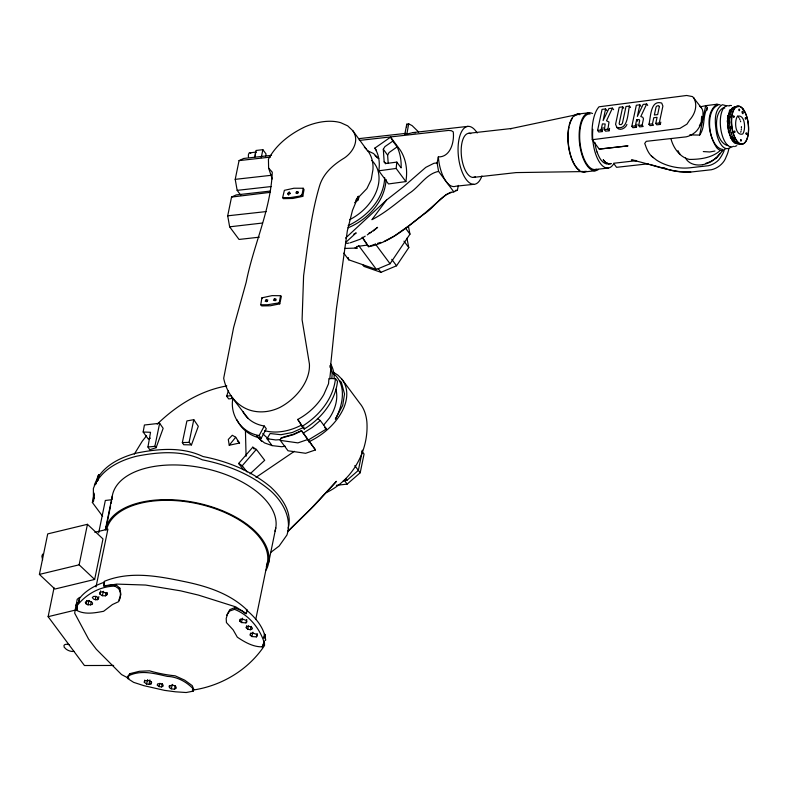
<?xml version="1.0" encoding="UTF-8"?>
<svg xmlns="http://www.w3.org/2000/svg" width="788" height="788" viewBox="0 0 788 788"><rect width="100%" height="100%" fill="white"/><g stroke="black" fill="none" stroke-linecap="round" stroke-linejoin="round"><path stroke-width="1.18" d="M384.682 177.694C383.943 199.246 366.853 216.848 348.178 225.604M599.235 149.099L627.819 145.898L599.235 149.099L592.261 139.722A37.45 16.292 83.6 0 1 599.018 106.804L686.673 95.476L692.583 96.609L701.399 107.789M234.519 609.341L229.682 611.015L227.525 614.079L226.195 618.481L226.432 622.569L233.13 629.858L237.316 637.177C244.733 642.131 253.056 647.007 262.256 646.85L264.226 642.663C259.744 628.194 248.752 614.867 234.519 609.341L234.528 607.745L229.761 609.656L226.747 615.211M727.304 122.091L727.314 120.564M94.097 498.243L94.166 494.726M734.12 139.949C729.491 131.566 728.22 121.086 731.067 111.916M741.419 128.03L741.419 126.592M127.479 678.389L127.538 676.587L130.118 673.592L139.397 671.297L149.503 670.824A76.042 40.966 11.6 0 0 175.133 675.818L184.668 680.152L192.213 685.619L193.789 689.382L193.168 691.165L186.155 692.524L175.478 691.805L164.633 690.386L143.928 685.678L133.625 682.349L127.479 678.389L130.118 673.592M239.857 621.22L239.916 619.811L241.985 618.915L246.526 620.461L246.959 621.762L245.964 622.894L241.443 622.55L239.857 621.22L240.34 619.023M250.269 635.226L250.328 633.808L252.396 632.922L256.937 634.468L257.371 635.768L256.376 636.891L251.855 636.556L250.269 635.226L250.751 633.02M99.918 594.113L99.997 592.34L102.736 591.709L106.764 593.541L106.863 594.812L105.474 595.817L102.322 595.708L99.918 594.113L100.647 590.862M331.876 378.112L332.132 373.867L331.009 366.922L330.389 367.75L329.876 365.671M355.703 200.388L358.313 196.311L358.057 199.896L354.61 202.733M406.549 127.213L406.766 124.199L408.696 123.824L412.124 125.637L418.645 132.01M330.389 367.75L336.387 309.034L347.321 230.923L352.492 210.337L358.313 196.311M329.788 378.9L331.009 366.922M98.864 596.634L98.411 598.87L97.318 599.698L95.427 599.717L95.781 596.349M405.869 181.585L396.147 168.455L396.847 162.101L386.435 163.471L384.16 161.924L383.313 149.218L384.908 146.637L392.818 141.101L390.612 137.112L374.861 148.105L376.871 152.094A52.954 38.198 -36.6 0 1 378.782 170.809L388.494 183.949L405.869 181.585A72.23 52.106 -36.6 0 0 400.373 150.252L390.612 137.112M729.865 117.786L730.023 116.427M727.462 118.446L727.885 115.59M247.846 629.257L246.23 627.75L246.752 626.736L248.319 626.194L251.057 626.765L252.436 628.213L251.953 629.188L250.397 629.73L247.846 629.257L248.289 625.869M741.262 129.922L741.35 129.262M232.834 398.551C229.623 415.621 241.995 432.947 259.154 435.528L261.183 438.256L266.305 428.751L264.276 426.022A49.703 35.854 -36.6 0 1 242.911 411.631M76.18 605.814L77.165 599.353L79.578 597.373L78.731 602.042L77.037 604.573L77.047 610.542C85.193 614.847 94.993 612.867 103.622 611.291L112.438 604.544L118.683 601.618L120.249 597.865L120.436 593.246L119.037 588.892L115.048 586.154C100.293 586.114 85.636 594.379 76.8 606.08L77.047 610.542M335.491 378.575C333.334 398.836 319.071 415.946 302.168 426.318L297.766 419.433A49.703 35.854 -36.6 0 0 323.878 394.424L328.537 383.697L328.921 378.565L335.491 378.575L337.52 381.303C335.304 401.545 321.12 418.704 304.198 429.046L302.168 426.318M260.749 304.779L261.911 297.815L272.087 295.628L280.587 295.707L281.346 296.337L279.77 303.873L270.245 305.783L261.724 305.911L260.749 304.779L267.418 304.759L279.198 302.858L279.77 303.873M282.675 197.552L289.777 197.66L300.533 195.985L302.759 196.37L302.168 194.242L303.183 188.243L293.934 188.233L284.379 190.322L282.675 197.552L283.178 198.655L292.811 198.458L302.759 196.37L304.05 189.613L303.183 188.243M246.388 613.586L235.73 606.868L198.418 595.088L180.688 590.852L145.613 585.051L116.772 584.095L103.829 586.124L104.213 581.377C129.459 570.985 156.861 575.861 182.658 581.229C205.973 585.878 229.603 593.187 247.107 610.089L246.388 613.586L245.521 613.655L241.827 610.828L234.528 607.745M147.957 447.003L150.528 432.297L143.16 432.011L144.411 425.008L159.649 423.284L163.155 428.327L156.103 447.702L149.759 449.751L147.957 447.003L154.862 446.343L156.103 447.702M406.766 124.199L404.766 134.403L406.854 134.088L408.696 123.824M104.026 585.11L104.42 583.09M279.198 302.858L280.587 295.707M246.23 627.75L246.634 625.682M98.864 474.859L97.673 480.71L98.864 474.859L97.83 475.794L96.166 483.911M39.4 574.413L47.713 533.9L87.448 524.306L102.982 538.933L94.658 579.446L54.924 589.04L39.4 574.413L79.135 564.819L94.658 579.446M113.659 665.456L84.444 665.525L48.127 616.679L54.037 587.838M79.135 564.819L87.448 524.306M102.627 516.278L92.354 502.468L94.264 493.19M92.354 502.468L93.417 501.513L94.127 498.036M98.687 532.865L105.336 500.459L111.847 499.73M86.148 603.835L85.311 602.278L86.808 601.027L89.083 601.017L91.497 601.845L92.57 603.115L92.324 604.465L87.99 604.839L86.148 603.835L86.838 600.495M105.395 529.575L112.27 496.085M105.691 529.733L110.615 505.729M111.108 503.325L111.6 500.932M90.551 605.066L91.231 601.727M96.018 586.883L107.897 529.152L94.826 532.314M106.863 594.812L107.326 592.586M259.341 237.178L239.03 239.444L229.643 226.826L227.702 215.814L231.544 197.069L236.193 194.922L270.077 191.1M240.764 195.217L237.158 190.361L235.218 179.349L239.059 160.604L243.709 158.457L271.555 155.334M144.746 680.103L144.273 682.231L146.529 683.994L148.981 684.378L149.897 679.926M261.242 157.679L262.877 149.7L256.011 150.469L254.583 157.462M265.586 156.241L266.049 153.965L262.877 149.7M255.736 619.545L267.467 562.346M268.669 562.583L275.79 527.891M362.49 450.214L358.343 470.406L346.917 480.345L343.332 480.749M336.387 485.329L347.144 484.118L360.205 472.761L364.056 454.026L361.869 451.081M458.37 185.397L457.385 190.213L453.809 191.868L438.601 171.41L437.104 162.929L438.335 156.911C450.598 157.245 454.479 141.613 453.258 131.852L451.425 130.719L448.569 130.424L359.367 140.431M689.677 134.925L699.645 135.063L705.674 105.671L716.962 104.233L720.134 104.824M706.836 110.389L707.328 108.005L706.048 105.622L700.177 106.843M154.862 446.343L159.649 423.284M191.474 444.895L189.071 442.364L193.789 419.679L186.904 420.92L182.343 442.59L183.673 444.728L191.474 444.895L198.3 426.318L193.789 419.679M640.871 106.213L639.836 104.824L636.32 105.247L631.828 126.326L632.862 127.715L636.379 127.292L635.345 125.903L636.645 119.796L639.186 119.569L639.669 120.682L638.644 125.509L639.679 126.898L643.195 126.474L642.161 125.085L643.481 118.781L642.781 117.264L640.802 116.535L646.672 104.006L647.706 105.385M609.587 128.365L609.075 130.759L605.558 131.182L604.396 129.626L605.174 124.002L602.396 123.913L601.096 130.02L602.259 131.576L598.742 132L597.58 130.444L602.071 109.365L605.588 108.941L606.75 110.497M609.075 130.759L607.912 129.202L609.006 122.051L606.504 120.751L612.424 108.123L613.596 109.68M629.523 106.065C627.603 112.615 628.263 130.867 616.787 127.262L615.586 124.277L619.191 107.306L622.707 106.882L619.132 123.686L619.673 124.593L621.308 124.534L622.421 123.292L626.007 106.488L629.523 106.065L630.558 107.454M660.314 124.415L659.28 123.026L662.895 106.065L661.713 103.061C650.149 99.544 650.839 117.727 648.948 124.268L649.982 125.656L653.498 125.233L652.464 123.854L653.764 117.737L657.064 117.343L655.764 123.45L656.798 124.839L660.314 124.415L660.797 122.14M605.588 108.941L603.115 120.554L608.907 108.547L612.424 108.123M602.259 131.576L603.125 127.508M639.836 104.824L637.364 116.437L643.156 104.43L646.672 104.006M636.379 127.292L637.029 124.238M169.489 687.629L169.056 686.112L172.631 685.028L175.616 686.21L176.325 688.052L174.473 689.224L171.252 688.81L169.489 687.629L169.962 685.432M148.981 684.378L150.981 683.964L151.473 681.699M97.318 599.698L97.83 597.452M245.964 622.894L246.752 619.516M256.376 636.891L257.164 633.522M404.766 134.403L404.973 133.546M250.397 629.73L251.195 626.391M174.473 689.224L175.281 685.846M105.474 595.817L106.291 592.448M241.443 622.55L242.507 618.186M251.855 636.556L252.918 632.183M159.058 686.584L157.176 685.127L157.836 683.738L161.57 683.817L163.146 685.028L163.047 686.21L161.54 686.929L159.058 686.584L159.865 683.285M87.99 604.839L89.083 600.456M146.529 683.994L147.651 679.601M171.252 688.81L172.375 684.408M102.322 595.708L103.455 591.295M161.54 686.929L162.417 683.58M741.055 131.084L740.74 132.226M280.282 440.384L280.902 438.266L283.444 437.064L292.988 434.405L301.528 430.632L315.486 449.918L305.636 453.287L288.024 450.785L280.282 440.384L297.903 442.886L307.753 439.517L315.486 449.918M728.939 112.773L727.925 117.008L727.62 123.795M288.142 528.108C292.762 512.436 281.68 497.346 270.786 487.122C251.5 470.948 227.535 461.285 202.989 456.528C182.028 446.54 158.28 448.727 136.186 453.159C118.771 457.848 100.47 467.117 94.353 485.339M233.09 398.393L228.687 398.925L226.658 396.197L228.412 390.789M262.256 646.85L264.394 640.969L264.541 645.48C248.358 669.997 221.192 686.102 192.311 690.16M730.033 111.394L731.303 109.305L733.401 108.074M118.87 600.151L120.909 594.585L119.874 588.203L115.875 584.706L103.474 585.75M42.65 554.102L41.882 556.17L42.611 559.884M730.988 111.975C731.825 109.059 734.583 105.316 738.021 106.873M150.981 683.964L151.631 682.339L149.553 680.674L145.14 680.576L144.273 682.231M699.645 135.063C705.644 126.937 702.285 116.388 707.328 108.005M732.82 108.35C726.024 113.965 727.403 124.74 728.969 132.482M730.092 110.901C726.329 120.988 726.477 137.959 737.292 143.249M699.35 125.942L701.231 122.179L701.665 116.279M729.402 111.581L730.535 109.63M134.305 454.144L142.175 441.31L146.558 435.774M729.225 111.256L730.249 109.512M259.154 435.528L264.276 426.022M388.179 163.086L387.627 155.157L389.075 152.547L397.122 146.893L392.818 141.101M115.048 586.154L115.875 584.706M626.923 124.504C625.623 128.217 619.861 131.379 616.925 127.666M285.207 446.235L281.631 446.727L272.087 445.614L267.014 438.719L270.107 433.528L280.942 434.72L292.289 432.504L304.148 427.204M722.823 150.409L716.853 157.639L711.298 161.54A24.605 17.75 -36.6 0 1 702.689 164.682M732.21 109.365L732.702 108.596M266.216 299.647L265.182 301.252L266.797 301.646L267.841 300.041L266.216 299.647L267.28 301.243M343.775 253.135L348.739 259.813L376.418 269.457L390.06 263.744L409.967 234.154L408.401 226.274M362.569 264.551L363.938 266.393L380.949 272.323L396.551 265.792L408.785 247.599L406.933 238.242M720.222 153.345L716.056 157.905M737.499 116.23C734.032 120.997 735.204 136.255 742.71 134.029C746.177 129.262 745.005 114.004 737.499 116.23L737.854 116.525M437.104 162.929L433.961 163.283L425.806 167.352L403.515 186.746L386.534 200.034L371.916 219.685C385.49 212.819 397.004 202.605 409.031 193.444C419.285 187.081 426.111 173.764 438.601 171.41M229.249 445.24L235.691 437.222L232.293 435.271L228.293 439.458L229.249 445.24L239.562 443.033L235.691 437.222M323.494 425.264L329.483 417.995A43.419 31.323 -36.6 0 0 335.905 389.193M247.097 471.992L242.231 465.757L256.346 449.396L252.781 447.18L238.705 463.423L243.433 469.776M386.534 200.034L345.597 238.065M287.581 531.447L310.502 509.127L336.446 481.32L314.195 505.63L287.531 531.91M300.533 195.985L302.168 194.242M157.206 424.19C176.276 405.574 200.26 390.553 226.826 385.923M250.042 473.874L264.699 460.281L256.346 449.396M345.577 242.556L356.018 232.992M725.876 148.587L723.069 150.449A23.315 10.146 83.6 0 1 716.834 147.858C709.062 136.639 704.048 113.245 716.962 104.233M308.019 440.196L326.518 428.918L320.243 420.516L312.275 427.441L303.331 433.055M373.364 230.973L377.6 227.338L367.277 234.893M287.61 193.474L289.196 192.134L290.073 193.326L288.447 194.567L287.61 193.474L288.753 195.089M119.037 588.892L119.874 588.203M720.025 150.725C711.781 157.964 700.01 159.412 689.47 159.432C680.014 157.511 673.425 148.026 671.071 139.131M356.146 201.423L358.057 199.896L359.298 196.507L366.913 188.568L371.207 179.674L372.951 169.617A47.25 34.081 -36.6 0 0 364.371 147.189M730.949 147.198C723.029 153.158 717.691 139.407 716.597 133.477C715.149 124.238 713.032 110.418 722.34 104.706L726.516 105.789M270.885 552.299L279.169 546.005L286.97 534.963C292.141 518.494 283.168 502.478 271.338 491.476C251.874 474.603 227.358 464.792 202.309 459.818C181.762 449.968 158.496 451.957 136.777 456.173C118.84 460.586 100.165 470.15 93.378 488.501L93.417 501.513M255.992 477.4L294.397 451.317M741.675 144.007L742.276 143.633M365.228 236.144L360.086 239.276L350.335 242.783M734.229 107.03L734.83 106.666M736.79 145.681L734.603 146.578M731.845 108.281L734.091 107.513M326.153 492.667C352.591 480.345 369.03 450.5 366.863 421.629A48.373 30.259 -67 0 0 359.909 403.456L341.943 379.245L337.944 375.157L332.9 371.946M384.268 241.355L394.325 236.016L408.864 225.742L423.855 213.981L446.097 194.636L451.189 192.095M307.753 439.517L301.617 430.869L293.727 434.592L280.902 438.266M347.971 227.821C367.582 219.882 385.036 201.314 386.071 179.477M150.429 438.148L148.302 439.044L143.16 432.011M374.093 244.497L368.597 246.703L362.253 237.316M104.607 582.076L100.322 583.731A93.88 50.599 11.6 0 0 82.031 595.472L79.696 598.092L78.731 602.042L76.18 604.15L74.673 613.163L88.581 639.107L96.284 649.233L121.549 674.567L128.976 678.488M741.311 143.869L738.898 144.125L735.618 141.958M128.956 675.602C141.436 669.731 154.684 673.553 167.302 676.39C177.024 676.725 186.392 681.709 193.011 688.663L193.168 691.165M406.854 134.088L413.03 132.571L467.983 126.366M377.462 243.374L380.86 242.369M369.079 233.071L371.394 232.391M714.952 151.01L709.771 151.976L703.29 151.572M48.127 616.679L76.121 609.912M577.614 114.477L510.447 128.71L511.442 128.503L468.722 133.3M346.72 243.462L349.133 243.009M255.371 156.497L255.489 153.059L256.287 152.025L249.126 152.971L248.506 154.409A3.832 1.665 83.6 0 0 248.506 157.265M717.927 105.257C704.275 110.3 708.402 147.257 722.695 149.484M378.782 170.809L396.147 168.455M356.422 246.546L367.504 245.068L368.597 246.703C390.424 242.497 407.179 226.983 424.249 213.903C434.493 207.539 441.319 194.232 453.809 191.868M592.261 139.722L679.916 128.395L686.929 124.159L689.667 119.993A25.108 19.572 -25.6 0 0 694.09 98.431L694.07 97.929M231.544 197.069L270.471 192.331M597.58 130.444L601.096 130.02M604.396 129.626L607.912 129.202M631.828 126.326L635.345 125.903M638.644 125.509L642.161 125.085M648.948 124.268L652.464 123.854M655.764 123.45L659.28 123.026M226.658 396.197L231.061 395.665M608.947 163.697L606.583 163.983C601.205 162.535 598.89 156.713 597.038 152.005M229.643 226.826L262.552 223.024M577.111 114.132L589.05 112.773M636.645 160.644L613.566 163.274L616.58 167.322L648.307 163.786M358.589 138.678L405.889 133.369M239.059 160.604L270.54 157.078M235.218 179.349L271.535 175.271M237.158 190.361L271.062 186.559M473.421 177.389L516.13 172.592L584.154 171.557M595.314 169.499L608.218 168.051M584.085 171.991L595.226 170.74M455.297 190.45L457.385 190.213M649.765 164.397L672.922 170.769L679.689 171.843L690.761 172.04L711.406 169.745A15.839 11.426 -36.6 0 0 726.122 156.95A33.963 24.497 -36.6 0 0 728.831 148.843M227.702 215.814L266.127 211.588M702.689 164.662C696.375 165.884 688.692 164.121 685.511 158.024M473.657 184.343L455.75 186.224A29.146 12.687 83.6 0 1 438.335 156.911M733.204 107.385L734.613 107.414M737.135 143.948L737.814 143.899M280.489 439.615L275.77 439.95L267.014 438.719M729.698 105.454L731.481 105.543M610.897 163.54L608.533 163.687L606.179 162.761L608.681 163.914A24.615 10.717 83.5 0 0 611.183 163.668M728.092 145.593C715.455 143.426 712.135 113.807 723.256 107.838L724.773 108.064M182.343 442.59L189.071 442.364M344.563 248.447L357.368 248.033L355.033 247.787M690.761 172.04C670.322 172.73 651.203 163.865 631.415 160.003L636.014 160.565M739.252 144.342L739.932 144.411M736.573 106.262L737.233 106.321M413.03 132.571L415.443 132.837M662.56 167.736L664.983 168.021M247.107 610.089L246.289 609.892C255.479 617.556 264.482 627.888 265.615 640.26L264.975 634.458L264.413 634.281L263.832 638.181L264.975 634.458L265.152 636.064M261.183 438.256C250.732 436.345 241.542 429.49 236.991 419.856M736.534 143.623L733.342 141.515M95.427 599.717L93.565 599.077L92.324 597.511L93.624 596.388L96.323 596.467L98.333 597.806L98.411 598.87M272.087 445.614L264.433 442.866L258.1 437.734L256.75 435.813M367.208 150.567L373.463 153.502L378.752 158.536M242.231 465.757L238.705 463.423L240.429 465.068M324.636 427.549L326.518 428.918M736.76 143.061L737.43 143.564M317.397 418.389L320.243 420.516M734.022 142.598L734.731 143.13M724.133 150.695A33.963 24.497 -36.6 0 1 718.892 159.747A15.839 11.426 -36.6 0 1 708.422 165.726L689.086 167.883A30.673 16.518 11.6 0 1 656.443 160.033L651.41 156.034A23.936 10.618 83.1 0 1 645.392 145.14L644.702 143.455L646.259 141.328L686.2 136.846A15.839 11.426 -36.6 0 0 696.661 130.867A26.625 19.207 -36.6 0 0 702.975 113.945A15.839 11.426 -36.6 0 0 699.439 105.828M651.41 156.034L653.35 157.669M276.086 300.248L274.391 298.78L273.466 300.297L275.091 300.661L276.027 299.135L274.391 298.78L275.229 300.602M298.13 192.991L296.564 191.573L295.894 192.991L297.037 193.533L298.435 192.006L296.564 191.573L297.401 193.513M339.648 380.624L341.352 382.2L344.523 393.99L342.701 405.436L335.353 419.177C343.016 405.18 347.272 384.406 332.891 373.098M375.068 155.64L377.58 157.984M366.105 148.873L352.778 130.67L347.685 125.863L340.751 122.711A46.482 28.132 -28 0 0 305.37 126.681C290.417 133.724 276.283 144.352 268.442 159.215L268.609 168.051L272.234 178.984M237.375 440.778L239.562 443.033M268.609 168.051L272.274 172.188C270.737 210.081 253.401 245.226 246.211 282.143L233.632 327.444L223.684 378.279C226.53 392.936 236.696 406.746 251.569 410.656A47.674 40.395 -56.9 0 0 279.77 407.494C295.185 399.526 310.423 381.993 309.418 364.007L302.09 319.761L303.607 275.701C307.744 245.777 310.827 215.567 319.367 186.529C323.06 173.478 333.304 164.643 344.523 157.895C353.123 152.025 359.742 140.284 352.778 130.67M257.765 436.66L261.596 441.319M733.067 141.663L731.747 139.86M738.455 117.117L739.045 117.904M231.475 396.738L248.092 418.389M384.16 161.924L385.598 163.815M636.645 119.796L637.679 121.185M622.707 106.882L623.741 108.271M405.712 228.431L409.967 234.154M403.988 241.158L408.785 247.599M391.754 259.341L396.551 265.792M375.177 243.719L390.06 263.744M378.21 268.639L380.949 272.323M358.688 245.62L376.418 269.457M354.797 465.639L360.205 472.761M345.499 478.444L346.917 480.345M344.228 480.197L347.144 484.118M297.766 419.433L304.198 429.046M374.861 148.105L376.24 149.986M396.847 162.101L401.102 167.903A72.23 52.106 -36.6 0 0 397.122 146.893M252.781 447.18L254.16 449.061M383.313 149.218L387.627 155.157M362.293 237.355L367.504 245.068M734.298 138.915L734.968 139.929M680.044 154.29L678.695 152.212A24.999 18.035 -36.6 0 1 677.966 150.626M289.196 192.134L290.171 193.72M731.904 139.565L729.452 134.098M739.568 118.83L740.08 119.963M732.86 137.417L733.401 138.54M730.328 137.201L730.89 138.392M730.21 135.319L732.082 139.161L735.066 142.392A15.464 7.141 -83.8 0 0 737.381 143.16M261.911 297.815L262.207 298.465M740.493 121.116L740.69 121.776M731.165 132.64L731.56 133.999M729.609 133.871L727.954 125.568M728.329 131.084L728.703 132.591M348.296 257.558L348.739 259.813M730.417 126.986L730.712 128.739L730.476 127.035M730.072 127.213L730.299 128.7M727.491 125.765L727.669 127.39M245.442 430.898L246.083 456.282M729.688 121.667L729.718 123.155M330.517 363.652A49.703 35.854 -36.6 0 1 334.191 378.88M301.085 425.274A49.703 35.854 -36.6 0 1 264.689 430.681M733.549 146.302A20.715 9.013 83.6 0 1 720.547 127.045A20.715 9.013 83.6 0 1 729.264 106.016M597.048 151.995A23.177 10.057 83.6 0 1 594.881 142.569M596.418 169.243A27.925 12.145 83.6 0 1 580.076 143.258A27.925 12.145 83.6 0 1 590.084 113.994M598.476 169.42A29.146 12.687 83.6 0 1 579.495 142.786A29.146 12.687 83.6 0 1 592.527 113.541M586.311 171.282A29.146 12.687 83.6 0 1 568.335 144.972A29.146 12.687 83.6 0 1 579.426 114.142M613.261 164.465A27.925 12.145 83.6 0 1 598.762 160.988A27.925 12.145 83.6 0 1 592.832 129.291M716.056 157.905A19.109 13.78 -36.6 0 1 705.959 163.234M585.287 171.301A28.732 12.5 83.6 0 1 581.82 171.36M579.446 170.188A28.732 12.5 83.6 0 1 569.005 127.055M569.507 124.937A28.732 12.5 83.6 0 1 572.423 118.161M574.344 115.994A28.732 12.5 83.6 0 1 579.948 114.684M475.371 176.739A22.172 9.643 83.6 0 1 461.453 156.132A22.172 9.643 83.6 0 1 470.781 133.625M111.945 499.434A83.301 44.877 11.6 0 1 201.492 467.708A83.301 44.877 11.6 0 1 275.002 531.151M105.365 529.684A83.301 44.877 11.6 0 1 202.467 504.202A83.301 44.877 11.6 0 1 266.137 570.029M106.567 529.93A82.07 44.217 11.6 0 1 199.256 504.113A82.07 44.217 11.6 0 1 266.334 566.611M73.954 651.312A6.137 2.876 23.5 0 1 66.241 649.253L64.183 647.214L63.986 645.49A6.137 2.876 23.5 0 1 69.364 644.712M308.581 441.92A52.5 33.973 -30.6 0 0 325.267 431.46C332.95 425.136 339.5 417.315 343.637 408.214A53.18 34.997 -29.6 0 0 346.405 389.558A52.895 34.81 -29.6 0 0 341.933 379.255M268.728 438.778A43.419 31.323 -36.6 0 1 262.808 433.499M481.921 175.931A29.146 12.687 83.6 0 1 464.24 176.443A29.146 12.687 83.6 0 1 459.778 136.147A29.146 12.687 83.6 0 1 477.164 132.995M356.028 233.021A56.145 40.523 -36.7 0 1 353.792 234.105M371.778 160.466A43.419 31.323 -36.6 0 1 349.586 219.724M250.082 152.793A3.832 1.665 83.6 0 1 250.742 153.374M734.189 116.585C733.559 119.628 733.007 113.58 734.189 116.585M746.019 133.211C746.325 136.816 747.516 131.626 746.019 133.211M739.617 109.965C738.819 112.822 738.563 106.794 739.617 109.965M740.612 139.84C740.759 143.446 742.227 138.57 740.612 139.84M734.288 131.251C734.268 134.817 735.992 130.296 734.288 131.251M745.96 118.574C745.015 121.214 745.044 115.255 745.96 118.574M659.339 106.636L657.655 114.595L654.355 114.989L656.049 107.04L656.995 105.947L658.679 105.651L659.339 106.636M605.194 161.993L603.322 159.905L605.194 161.993M743.025 109.02L742.148 108.055A19.02 8.274 83.6 0 0 731.796 125.203A19.02 8.274 83.6 0 0 745.3 142.136A19.02 8.274 83.6 0 0 743.892 110.241L743.025 109.02M731.865 115.472A19.178 8.343 83.6 0 0 741.626 144.224A19.178 8.343 83.6 0 0 746.413 115.737A19.178 8.343 83.6 0 0 731.865 115.472M742.178 111.896A1.231 0.532 83.6 0 0 742.838 113.689A1.231 0.532 83.6 0 0 743.104 111.817A1.231 0.532 83.6 0 0 742.178 111.896"/></g></svg>
